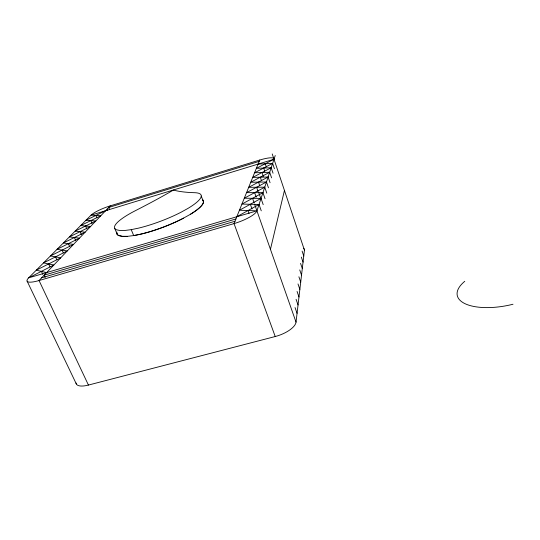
<?xml version="1.0" encoding="UTF-8"?>
<svg xmlns="http://www.w3.org/2000/svg" width="540" height="540" viewBox="0 0 540 540"><rect width="100%" height="100%" fill="white"/><g stroke="black" fill="none" stroke-linecap="round" stroke-linejoin="round"><path stroke-width="0.81" d="M76.052 383.002A20.068 7.196 -25.7 0 0 88.432 385.067L275.225 336.528A20.223 8.249 -20.1 0 0 296.035 322.137L304.445 250.169L272.228 153.954M270.446 249.318L284.445 190.445M275.231 155.527L256.925 210.836A21.364 5.515 -19.8 0 1 234.043 223.594L39.042 280.543A21.155 4.779 -23.2 0 1 28.647 277.857L91.044 215.156A16.47 3.112 -21.4 0 1 110.234 205.862L259.706 160.049A16.848 3.429 -19.1 0 1 274.003 159.246L256.351 168.352L271.188 167.738L273.038 173.212M259.706 160.049L234.043 223.594L275.225 336.528M110.234 205.862L39.042 280.543L88.432 385.067M236.81 216.743L259.031 204.464L261.259 210.823M263.196 204.633L261.036 198.41L239.436 210.242L256.925 210.836L28.647 277.857L53.852 265.005L43.531 262.899L67.264 250.938L57.051 249.318L79.461 238.147L69.377 236.925L90.605 226.456L80.663 225.585L100.825 215.73L91.044 215.156L274.003 159.246M265.039 198.747L262.94 192.659L241.927 204.079L259.031 204.464M266.794 193.144L264.749 187.191L244.296 198.214L261.036 198.41M268.468 187.805L266.476 181.98L246.544 192.638L262.94 192.659M270.061 182.716L268.117 177.012L248.697 187.319L264.749 187.191M271.586 177.856L269.69 172.267L250.742 182.25L266.476 181.98M271.188 167.738L252.7 177.41L268.117 177.012M274.428 168.764L272.626 163.397L254.563 172.787L269.69 172.267M105.631 210.695L85.961 220.259L95.823 220.982L75.141 231.134L85.158 232.173L63.349 242.98L73.501 244.397L50.45 255.947L60.716 257.803L36.275 270.196L46.636 272.579M259.166 161.386L108.722 207.454L109.6 209.534M235.906 218.984L44.145 275.184L45.205 277.445M41.614 277.837L234.981 221.272M131.233 229.649L138.605 228.116A46.379 9.963 -20.9 0 0 181.13 212.186L188.028 208.366A46.379 9.963 -20.9 0 0 194.623 192.699A248.751 44.543 -17.1 0 1 174.71 190.397L173.421 190.06L170.687 191.639A229.703 35.714 -21.9 0 1 135.405 210.668A46.379 9.963 -20.9 0 0 116.519 229.804L119.934 230.506L124.916 230.459L131.233 229.649L133.697 235.575A46.251 10.294 -20.9 0 0 183.62 218.126M133.569 235.602L141.061 234.077A46.251 10.294 -20.9 0 0 183.451 218.16L190.485 214.272A46.251 10.294 -20.9 0 0 202.851 199.928M133.738 235.568L127.211 236.372L122.229 236.365L118.793 235.602A46.251 10.294 -20.9 0 1 116.849 232.065M258.066 164.113L272.626 163.397M127.379 236.338L122.391 236.331L118.955 235.575A46.251 10.294 -20.9 0 1 116.87 232.794M27.115 281.124L76.316 383.92M41.377 271.363L42.761 274.313M48.614 263.939L49.957 266.821M55.512 256.865L56.808 259.686M62.087 250.115L63.342 252.889M68.357 243.682L69.579 246.395M74.351 237.526L75.708 240.57M80.082 231.647L81.398 234.63M85.57 226.01L86.852 228.94M90.828 220.617L92.077 223.493M95.877 215.44L96.788 217.559M107.183 209.061L107.703 210.29M114.737 228.407L117.153 234.117M201.265 196.06L203.418 201.798M248.042 210.532L249.055 213.388M250.351 204.269L252.011 208.966M252.538 198.308L254.151 202.905M254.617 204.282L296.035 322.137M295.056 307.584L297.061 313.335M254.624 192.652L256.196 197.141M296.082 299.322L298.04 304.952M258.728 192.537L260.908 198.801M256.608 187.259L258.134 191.66M297.068 291.452L298.971 296.973M258.498 182.122L259.74 185.706M297.999 283.946L299.862 289.359M260.3 177.215L261.515 180.731M263.675 168.048L264.728 171.139M298.897 276.777L300.713 282.089M262.028 172.53L263.378 176.465M265.255 163.762L266.281 166.786M299.747 269.933L301.523 275.144M301.347 257.108L303.048 262.13M300.564 263.378L302.299 268.495M302.103 251.093L303.757 256.028M303.534 248.319A16.126 5.252 -18.9 0 1 304.445 250.169M513 304.243A47.716 19.953 -11.6 0 1 465.055 303.703A47.716 19.953 -11.6 0 1 464.764 281.3M202.682 199.962A46.251 10.294 -20.9 0 1 190.31 214.306"/></g></svg>
